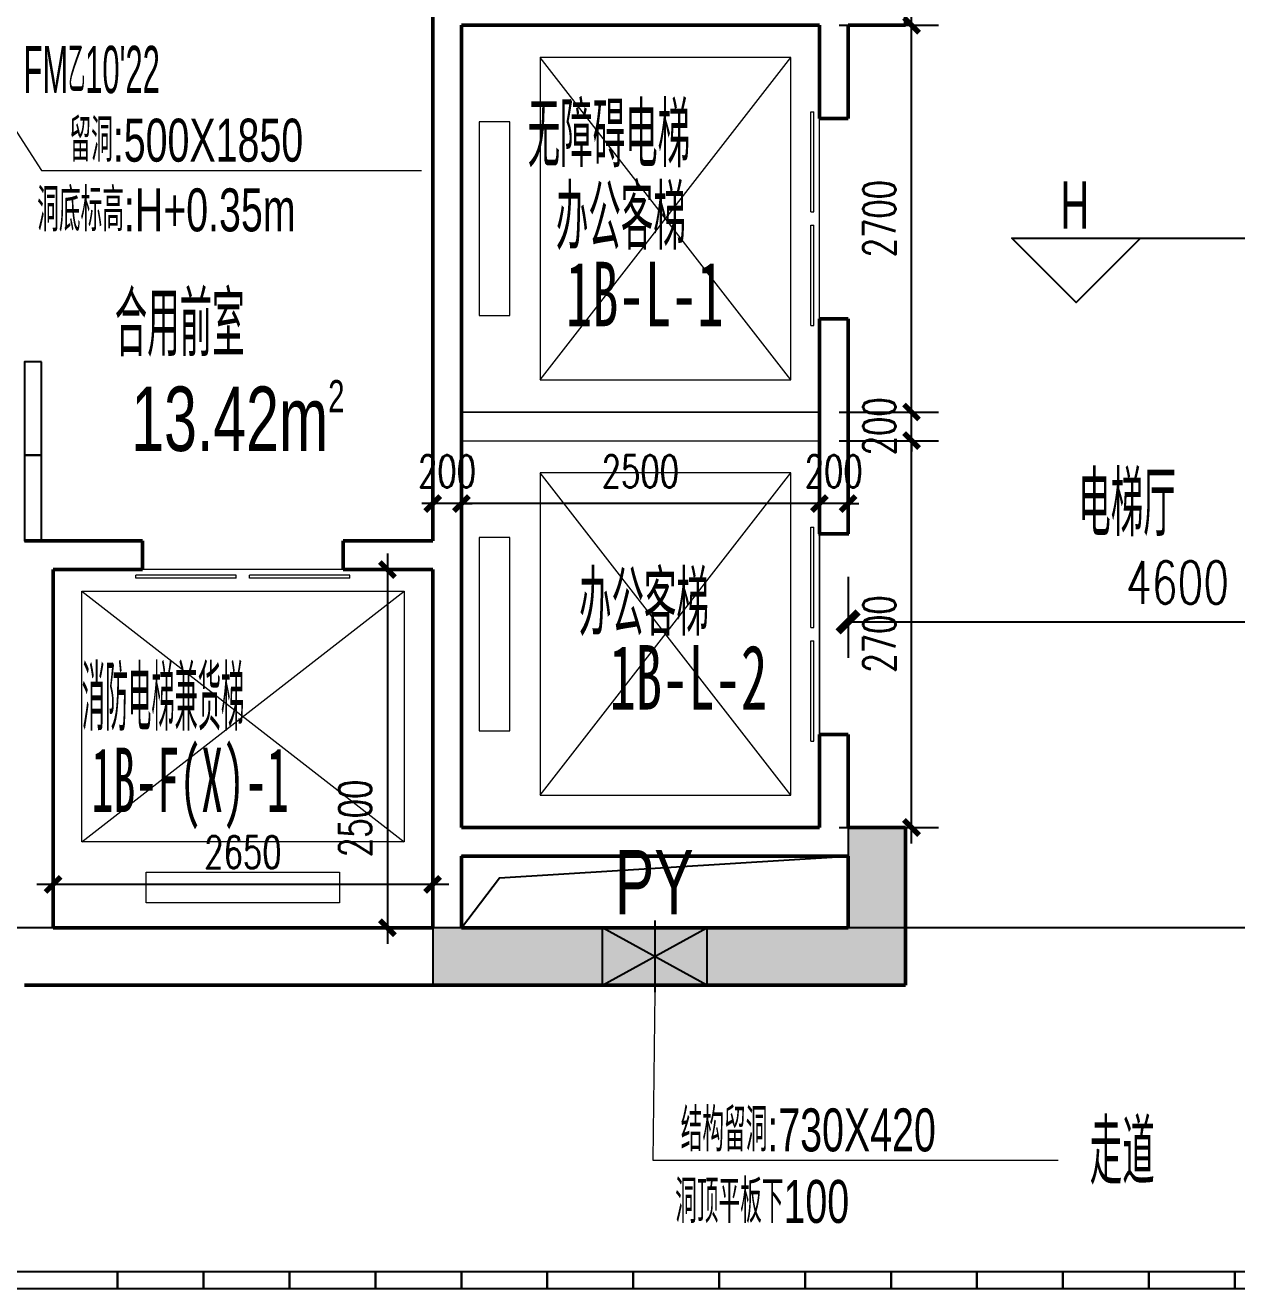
# Model space of a CAD drawing. Header units: millimetres. Extents: x 285006 to 3037698, y -2820855 to 192241.
# Drawn here: x 822461 to 830919, y -2802642 to -2793822 of the extents above; entities that cross this region are included whole.
import ezdxf
from ezdxf.enums import TextEntityAlignment as Align
from ezdxf.xclip import XClip

# ---------------------------------------------------------------- set-up
doc = ezdxf.new("R2010")
doc.units = ezdxf.units.MM
doc.header["$XCLIPFRAME"] = 2
doc.header["$PDMODE"] = 35
doc.header["$PDSIZE"] = -0.1
for name, color, linetype, lineweight in [('$$$$ALC轻质隔墙', 1, 'Continuous', 25), ('CORE-1B-4F$0$A-DOOR', 142, 'Continuous', 18), ('CORE-1B-4F$0$A-FLOR-STRS', 13, 'Continuous', 18), ('CORE-1B-4F$0$A-FLOR-STRU', 4, 'Continuous', 25), ('CORE-1B-4F$0$A-FLOR-UNDR', 11, 'Continuous', 18), ('CORE-1B-4F$0$A-WALL', 2, 'Continuous', 50), ('DIM-1A1B-电梯尺寸$0$A-ANNO-DIMS', 73, 'Continuous', 18), ('DOOR-1B-IDEN-HXT$0$A-DOOR-FIRE', 142, 'Continuous', 18), ('IDEN-1AB-6F$0$A-ROOM-IDEN', 7, 'Continuous', 25), ('VERT-IDEN-1B-4F$0$A-ANNO-LEVL', 130, 'Continuous', 25), ('VERT-IDEN-1B-4F$0$A-ANNO-TEXT', 7, 'Continuous', 25), ('VERT-IDEN-1B-4F$0$A-COND-IDEN-TEXT', 11, 'Continuous', 18), ('VERT-IDEN-1B-4F$0$A-EVTR-IDEN', 7, 'Continuous', 25), ('VERT-IDEN-1B-4F$0$A-ROOM-IDEN', 7, 'Continuous', 25), ('VERT-IDEN-1B-4F$0$mianji', 11, 'Continuous', 18), ('结构留洞-1#AB-6F$0$A-HOLE', 140, 'Continuous', 25)]:
    doc.layers.add(name, color=color, linetype=linetype, lineweight=lineweight)
doc.layers.add('COL-1A1B-4~12$0$S-PUB-COL', color=6, linetype='Continuous')
doc.layers.add('COL-1A1B-4~12$0$S-PUB-COLHATCH', color=8, linetype='Continuous')
doc.styles.add('DIM-1A1B-电梯尺寸$0$_TCH_DIM_T3', font='SIMPLEX', dxfattribs={"width": 0.705882, "bigfont": 'GBCBIG'})
doc.styles.add('DIM-1A1B-电梯尺寸$0$dim_font', font='simplex.shx', dxfattribs={"width": 0.7})
doc.styles.add('DOOR-1B-IDEN-HXT$0$HYGB2014', font='hygbsz.shx', dxfattribs={"width": 0.7, "bigfont": 'hygbhz.shx'})
doc.styles.add('IDEN-1AB-6F$0$HYGB2014', font='hygbsz.shx', dxfattribs={"width": 0.7, "bigfont": 'hygbhz.shx'})
doc.styles.add('VERT-IDEN-1B-4F$0$HYGB2014', font='hygbsz.shx', dxfattribs={"width": 0.7, "bigfont": 'hygbhz.shx'})
doc.styles.add('VERT-IDEN-1B-4F$0$HYHT', font='simhei.ttf', dxfattribs={"width": 0.75})
doc.dimstyles.new('DIM-1A1B-电梯尺寸$0$_TCH_ARCH&&100', dxfattribs={"dimtxt": 297.5, "dimasz": 100, "dimexe": 250, "dimexo": 300, "dimgap": 126.25, "dimtad": 1, "dimdec": 0, "dimzin": 0, "dimdsep": 46, "dimtxsty": 'DIM-1A1B-电梯尺寸$0$_TCH_DIM_T3', "dimblk": 'DIM-1A1B-电梯尺寸$0$_archtick', "dimcen": 0.09, "dimclrt": 7, "dimazin": 2, "dimtfac": 1, "dimtdec": 0, "dimtix": 1, "dimtmove": 2, "dimatfit": 3, "dimfxl": 1, "dimtolj": 1, "dimtzin": 0, "dimarcsym": 0})
doc.dimstyles.new('DIM-1A1B-电梯尺寸$0$DIMN75', dxfattribs={"dimscale": 0.75, "dimtxt": 300, "dimasz": 100, "dimexe": 250, "dimexo": 300, "dimgap": 0, "dimtad": 0, "dimdec": 0, "dimzin": 0, "dimdsep": 46, "dimtxsty": 'DIM-1A1B-电梯尺寸$0$dim_font', "dimblk": 'DIM-1A1B-电梯尺寸$0$_archtick', "dimcen": 0.09, "dimdle": 150, "dimclrt": 7, "dimazin": 0, "dimtfac": 1, "dimtdec": 0, "dimtix": 1, "dimtmove": 2, "dimatfit": 3, "dimfxl": 1, "dimtvp": 1, "dimtolj": 1, "dimtzin": 0, "dimarcsym": 0})

# ---------------------------------------------------------------- blocks, each defined once
blk = doc.blocks.new('结构留洞-1#AB-6F')
at = {"layer": '结构留洞-1#AB-6F$0$A-HOLE'}
blk.add_lwpolyline([(84200, 11300), (86900, 11300), (86900, 11800), (84200, 11800)], close=True, dxfattribs=at)
blk.add_lwpolyline([(84200, 11300), (84467, 11648.3), (86900, 11800)], dxfattribs=at)
blk = doc.blocks.new('COL-1A1B-4~12')
at = {"layer": 'COL-1A1B-4~12$0$S-PUB-COLHATCH'}
blk.add_hatch(color=256, dxfattribs=at).paths.add_polyline_path([(98355035, 18759722.1), (98354635, 18759722.1), (98354635, 18759022.1), (98351735, 18759022.1), (98351735, 18758922.1), (98351735, 18758622.1), (98355035, 18758622.1)])
at = {"layer": 'COL-1A1B-4~12$0$S-PUB-COL', "lineweight": -3}
for p, q in [((98355035, 18759722.1), (98354635, 18759722.1)), ((98354635, 18759722.1), (98354635, 18759022.1)), ((98355035, 18758622.1), (98355035, 18759722.1)), ((98354635, 18759022.1), (98351735, 18759022.1)), ((98351735, 18759022.1), (98351735, 18758622.1)), ((98351735, 18758622.1), (98355035, 18758622.1))]:
    blk.add_line(p, q, dxfattribs=at)
blk = doc.blocks.new('CORE-1B-4F$0$$DORLIB2D$00000127')
at = {"color": 0}
for points in [[(-0.5333, 0.7949), (-0.5333, 0.6904)], [(-0.0333, 0.7949), (-0.5333, 0.7949)], [(-0.0333, 0.7949), (-0.0333, 0.6904)], [(0.5333, 0.7949), (0.0333, 0.7949)], [(0.0333, 0.7949), (0.0333, 0.6904)], [(0.5333, 0.7949), (0.5333, 0.6904)], [(-0.0333, 0.6904), (-0.5333, 0.6904)], [(0.5333, 0.6904), (0.0333, 0.6904)], [(0.5, 0.5), (-0.5, 0.5)]]:
    blk.add_lwpolyline(points, dxfattribs=at)
blk = doc.blocks.new('CORE-1B-4F$0$0110 adssfj')
at = {"layer": 'CORE-1B-4F$0$A-FLOR-STRS', "lineweight": 9}
for p, q in [((1200, 1125), (-550, 1125)), ((-550, 1125), (-550, -1125)), ((1200, 1125), (-550, -1125)), ((-550, 1125), (1200, -1125)), ((1200, -1125), (1200, 1125)), ((1625, 675), (1412.5, 675)), ((1412.5, 675), (1412.5, -675)), ((1625, -675), (1625, 675)), ((1412.5, -675), (1625, -675)), ((-550, -1125), (1200, -1125))]:
    blk.add_line(p, q, dxfattribs=at)
blk = doc.blocks.new('DIM-1A1B-电梯尺寸$0$_archtick')
at = {"const_width": 0.5}
blk.add_lwpolyline([(-0.7, -0.7), (0.7, 0.7)], dxfattribs=at)
blk = doc.blocks.new('*D599')
at = {"layer": 'Defpoints', "color": 0, "transparency": 16777216}
for p in [(98354348.2, 18762422.1), (98355078.4, 18762422.1), (98354348.2, 18759722.1)]:
    blk.add_point(p, dxfattribs=at)
at = {"layer": 'DIM-1A1B-电梯尺寸$0$A-ANNO-DIMS', "color": 0, "lineweight": -2, "transparency": 16777216}
for p, q in [((98355078.4, 18759609.6), (98355078.4, 18762534.6)), ((98354573.2, 18762422.1), (98355265.9, 18762422.1)), ((98354573.2, 18759722.1), (98355265.9, 18759722.1))]:
    blk.add_line(p, q, dxfattribs=at)
at = {"layer": 'DIM-1A1B-电梯尺寸$0$A-ANNO-DIMS', "color": 0, "lineweight": -2, "transparency": 16777216, "xscale": 75, "yscale": 75, "zscale": 75}
for p, rotation in [((98355078.4, 18762422.1), 90), ((98355078.4, 18759722.1), 270)]:
    blk.add_blockref('DIM-1A1B-电梯尺寸$0$_archtick', p, dxfattribs=dict(at, rotation=rotation))
at = {"layer": 'DIM-1A1B-电梯尺寸$0$A-ANNO-DIMS', "color": 7, "lineweight": -3, "transparency": 16777216, "insert": (98354853.4, 18761072.1), "char_height": 225, "attachment_point": 5, "rotation": 90, "style": 'DIM-1A1B-电梯尺寸$0$dim_font'}
blk.add_mtext('\\A1;2700', dxfattribs=at)
blk = doc.blocks.new('*D600')
at = {"layer": 'Defpoints', "color": 0, "transparency": 16777216}
for p in [(98354348.2, 18765322.1), (98355078.4, 18765322.1), (98354348.2, 18762622.1)]:
    blk.add_point(p, dxfattribs=at)
at = {"layer": 'DIM-1A1B-电梯尺寸$0$A-ANNO-DIMS', "color": 0, "lineweight": -2, "transparency": 16777216}
for p, q in [((98355078.4, 18762509.6), (98355078.4, 18765434.6)), ((98354573.2, 18765322.1), (98355265.9, 18765322.1)), ((98354573.2, 18762622.1), (98355265.9, 18762622.1))]:
    blk.add_line(p, q, dxfattribs=at)
at = {"layer": 'DIM-1A1B-电梯尺寸$0$A-ANNO-DIMS', "color": 0, "lineweight": -2, "transparency": 16777216, "xscale": 75, "yscale": 75, "zscale": 75}
for p, rotation in [((98355078.4, 18765322.1), 90), ((98355078.4, 18762622.1), 270)]:
    blk.add_blockref('DIM-1A1B-电梯尺寸$0$_archtick', p, dxfattribs=dict(at, rotation=rotation))
at = {"layer": 'DIM-1A1B-电梯尺寸$0$A-ANNO-DIMS', "color": 7, "lineweight": -3, "transparency": 16777216, "insert": (98354853.4, 18763972.1), "char_height": 225, "attachment_point": 5, "rotation": 90, "style": 'DIM-1A1B-电梯尺寸$0$dim_font'}
blk.add_mtext('\\A1;2700', dxfattribs=at)
blk = doc.blocks.new('*D601')
at = {"layer": 'Defpoints', "color": 0, "transparency": 16777216}
for p in [(98354348.2, 18762622.1), (98355078.4, 18762622.1), (98354348.2, 18762422.1)]:
    blk.add_point(p, dxfattribs=at)
at = {"layer": 'DIM-1A1B-电梯尺寸$0$A-ANNO-DIMS', "color": 0, "lineweight": -2, "transparency": 16777216}
for p, q in [((98354573.2, 18762622.1), (98355265.9, 18762622.1)), ((98355078.4, 18762622.1), (98355078.4, 18762697.1)), ((98355078.4, 18762422.1), (98355078.4, 18762622.1)), ((98354573.2, 18762422.1), (98355265.9, 18762422.1)), ((98355078.4, 18762422.1), (98355078.4, 18762347.1))]:
    blk.add_line(p, q, dxfattribs=at)
at = {"layer": 'DIM-1A1B-电梯尺寸$0$A-ANNO-DIMS', "color": 0, "lineweight": -2, "transparency": 16777216, "xscale": 75, "yscale": 75, "zscale": 75}
for p, rotation in [((98355078.4, 18762622.1), 270), ((98355078.4, 18762422.1), 90)]:
    blk.add_blockref('DIM-1A1B-电梯尺寸$0$_archtick', p, dxfattribs=dict(at, rotation=rotation))
at = {"layer": 'DIM-1A1B-电梯尺寸$0$A-ANNO-DIMS', "color": 7, "lineweight": -3, "transparency": 16777216, "insert": (98354853.4, 18762522.1), "char_height": 225, "attachment_point": 5, "rotation": 90, "style": 'DIM-1A1B-电梯尺寸$0$dim_font'}
blk.add_mtext('\\A1;200', dxfattribs=at)
blk = doc.blocks.new('*D602')
at = {"layer": 'Defpoints', "color": 0, "transparency": 16777216}
for p in [(98351935, 18761983.2), (98351935, 18761534.8), (98354435, 18761534.8)]:
    blk.add_point(p, dxfattribs=at)
at = {"layer": 'DIM-1A1B-电梯尺寸$0$A-ANNO-DIMS', "color": 0, "lineweight": -2, "transparency": 16777216}
for p, q in [((98351935, 18761759.8), (98351935, 18762170.7)), ((98354435, 18761759.8), (98354435, 18762170.7)), ((98354547.5, 18761983.2), (98351822.5, 18761983.2))]:
    blk.add_line(p, q, dxfattribs=at)
at = {"layer": 'DIM-1A1B-电梯尺寸$0$A-ANNO-DIMS', "color": 0, "lineweight": -2, "transparency": 16777216, "xscale": 75, "yscale": 75, "zscale": 75, "rotation": 180}
blk.add_blockref('DIM-1A1B-电梯尺寸$0$_archtick', (98351935, 18761983.2), dxfattribs=at)
at = {"layer": 'DIM-1A1B-电梯尺寸$0$A-ANNO-DIMS', "color": 0, "lineweight": -2, "transparency": 16777216, "xscale": 75, "yscale": 75, "zscale": 75}
blk.add_blockref('DIM-1A1B-电梯尺寸$0$_archtick', (98354435, 18761983.2), dxfattribs=at)
at = {"layer": 'DIM-1A1B-电梯尺寸$0$A-ANNO-DIMS', "color": 7, "lineweight": -3, "transparency": 16777216, "insert": (98353185, 18762208.2), "char_height": 225, "attachment_point": 5, "style": 'DIM-1A1B-电梯尺寸$0$dim_font'}
blk.add_mtext('\\A1;2500', dxfattribs=at)
blk = doc.blocks.new('*D607')
at = {"layer": 'Defpoints', "color": 0, "transparency": 16777216}
for p in [(98349085, 18759324.4), (98349085, 18758876), (98351735, 18758876)]:
    blk.add_point(p, dxfattribs=at)
at = {"layer": 'DIM-1A1B-电梯尺寸$0$A-ANNO-DIMS', "color": 0, "lineweight": -2, "transparency": 16777216}
for p, q in [((98349085, 18759101), (98349085, 18759511.9)), ((98351735, 18759101), (98351735, 18759511.9)), ((98351847.5, 18759324.4), (98348972.5, 18759324.4))]:
    blk.add_line(p, q, dxfattribs=at)
at = {"layer": 'DIM-1A1B-电梯尺寸$0$A-ANNO-DIMS', "color": 0, "lineweight": -2, "transparency": 16777216, "xscale": 75, "yscale": 75, "zscale": 75, "rotation": 180}
blk.add_blockref('DIM-1A1B-电梯尺寸$0$_archtick', (98349085, 18759324.4), dxfattribs=at)
at = {"layer": 'DIM-1A1B-电梯尺寸$0$A-ANNO-DIMS', "color": 0, "lineweight": -2, "transparency": 16777216, "xscale": 75, "yscale": 75, "zscale": 75}
blk.add_blockref('DIM-1A1B-电梯尺寸$0$_archtick', (98351735, 18759324.4), dxfattribs=at)
at = {"layer": 'DIM-1A1B-电梯尺寸$0$A-ANNO-DIMS', "color": 7, "lineweight": -3, "transparency": 16777216, "insert": (98350410, 18759549.4), "char_height": 225, "attachment_point": 5, "style": 'DIM-1A1B-电梯尺寸$0$dim_font'}
blk.add_mtext('\\A1;2650', dxfattribs=at)
blk = doc.blocks.new('*D608')
at = {"layer": 'Defpoints', "color": 0, "transparency": 16777216}
for p in [(98351735, 18761983.2), (98351735, 18761534.8), (98351935, 18761534.8)]:
    blk.add_point(p, dxfattribs=at)
at = {"layer": 'DIM-1A1B-电梯尺寸$0$A-ANNO-DIMS', "color": 0, "lineweight": -2, "transparency": 16777216}
for p, q in [((98351735, 18761759.8), (98351735, 18762170.7)), ((98351935, 18761759.8), (98351935, 18762170.7)), ((98351735, 18761983.2), (98351660, 18761983.2)), ((98351935, 18761983.2), (98351735, 18761983.2)), ((98351935, 18761983.2), (98352010, 18761983.2))]:
    blk.add_line(p, q, dxfattribs=at)
at = {"layer": 'DIM-1A1B-电梯尺寸$0$A-ANNO-DIMS', "color": 0, "lineweight": -2, "transparency": 16777216, "xscale": 75, "yscale": 75, "zscale": 75}
blk.add_blockref('DIM-1A1B-电梯尺寸$0$_archtick', (98351735, 18761983.2), dxfattribs=at)
at = {"layer": 'DIM-1A1B-电梯尺寸$0$A-ANNO-DIMS', "color": 0, "lineweight": -2, "transparency": 16777216, "xscale": 75, "yscale": 75, "zscale": 75, "rotation": 180}
blk.add_blockref('DIM-1A1B-电梯尺寸$0$_archtick', (98351935, 18761983.2), dxfattribs=at)
at = {"layer": 'DIM-1A1B-电梯尺寸$0$A-ANNO-DIMS', "color": 7, "lineweight": -3, "transparency": 16777216, "insert": (98351835, 18762208.2), "char_height": 225, "attachment_point": 5, "style": 'DIM-1A1B-电梯尺寸$0$dim_font'}
blk.add_mtext('\\A1;200', dxfattribs=at)
blk = doc.blocks.new('*D579')
at = {"layer": 'Defpoints', "color": 0, "transparency": 16777216}
for p in [(98351735, 18761522.1), (98351419.1, 18759022.1), (98351735, 18759022.1)]:
    blk.add_point(p, dxfattribs=at)
at = {"layer": 'DIM-1A1B-电梯尺寸$0$A-ANNO-DIMS', "color": 0, "lineweight": -2, "transparency": 16777216}
for p, q in [((98351419.1, 18761634.6), (98351419.1, 18758909.6)), ((98351510, 18761522.1), (98351231.6, 18761522.1)), ((98351510, 18759022.1), (98351231.6, 18759022.1))]:
    blk.add_line(p, q, dxfattribs=at)
at = {"layer": 'DIM-1A1B-电梯尺寸$0$A-ANNO-DIMS', "color": 0, "lineweight": -2, "transparency": 16777216, "xscale": 75, "yscale": 75, "zscale": 75}
for p, rotation in [((98351419.1, 18761522.1), 90), ((98351419.1, 18759022.1), 270)]:
    blk.add_blockref('DIM-1A1B-电梯尺寸$0$_archtick', p, dxfattribs=dict(at, rotation=rotation))
at = {"layer": 'DIM-1A1B-电梯尺寸$0$A-ANNO-DIMS', "color": 7, "lineweight": -3, "transparency": 16777216, "insert": (98351194.1, 18759785.3), "char_height": 225, "attachment_point": 5, "rotation": 90, "style": 'DIM-1A1B-电梯尺寸$0$dim_font'}
blk.add_mtext('\\A1;2500', dxfattribs=at)
blk = doc.blocks.new('*D588')
at = {"layer": 'Defpoints', "color": 0, "transparency": 16777216}
for p in [(98354635, 18761772.1), (98359235, 18761772.1), (98359235, 18761157.2)]:
    blk.add_point(p, dxfattribs=at)
at = {"layer": 'DIM-1A1B-电梯尺寸$0$A-ANNO-DIMS', "color": 0, "lineweight": -2, "transparency": 16777216}
for p, q in [((98354635, 18761472.1), (98354635, 18760907.2)), ((98359235, 18761472.1), (98359235, 18760907.2)), ((98354635, 18761157.2), (98359235, 18761157.2))]:
    blk.add_line(p, q, dxfattribs=at)
at = {"layer": 'DIM-1A1B-电梯尺寸$0$A-ANNO-DIMS', "color": 0, "lineweight": -2, "transparency": 16777216, "xscale": 100, "yscale": 100, "zscale": 100, "rotation": 180}
blk.add_blockref('DIM-1A1B-电梯尺寸$0$_archtick', (98354635, 18761157.2), dxfattribs=at)
at = {"layer": 'DIM-1A1B-电梯尺寸$0$A-ANNO-DIMS', "color": 0, "lineweight": -2, "transparency": 16777216, "xscale": 100, "yscale": 100, "zscale": 100}
blk.add_blockref('DIM-1A1B-电梯尺寸$0$_archtick', (98359235, 18761157.2), dxfattribs=at)
at = {"layer": 'DIM-1A1B-电梯尺寸$0$A-ANNO-DIMS', "color": 7, "transparency": 16777216, "insert": (98356935, 18761432.2), "char_height": 297.5, "attachment_point": 5, "style": 'DIM-1A1B-电梯尺寸$0$_TCH_DIM_T3'}
blk.add_mtext('\\A1;4600', dxfattribs=at)
blk = doc.blocks.new('*D589')
at = {"layer": 'Defpoints', "color": 0, "transparency": 16777216}
for p in [(98354435, 18761983.2), (98354435, 18761534.8), (98354635, 18761534.8)]:
    blk.add_point(p, dxfattribs=at)
at = {"layer": 'DIM-1A1B-电梯尺寸$0$A-ANNO-DIMS', "color": 0, "lineweight": -2, "transparency": 16777216}
for p, q in [((98354435, 18761759.8), (98354435, 18762170.7)), ((98354635, 18761759.8), (98354635, 18762170.7)), ((98354435, 18761983.2), (98354360, 18761983.2)), ((98354635, 18761983.2), (98354435, 18761983.2)), ((98354635, 18761983.2), (98354710, 18761983.2))]:
    blk.add_line(p, q, dxfattribs=at)
at = {"layer": 'DIM-1A1B-电梯尺寸$0$A-ANNO-DIMS', "color": 0, "lineweight": -2, "transparency": 16777216, "xscale": 75, "yscale": 75, "zscale": 75}
blk.add_blockref('DIM-1A1B-电梯尺寸$0$_archtick', (98354435, 18761983.2), dxfattribs=at)
at = {"layer": 'DIM-1A1B-电梯尺寸$0$A-ANNO-DIMS', "color": 0, "lineweight": -2, "transparency": 16777216, "xscale": 75, "yscale": 75, "zscale": 75, "rotation": 180}
blk.add_blockref('DIM-1A1B-电梯尺寸$0$_archtick', (98354635, 18761983.2), dxfattribs=at)
at = {"layer": 'DIM-1A1B-电梯尺寸$0$A-ANNO-DIMS', "color": 7, "lineweight": -3, "transparency": 16777216, "insert": (98354535, 18762208.2), "char_height": 225, "attachment_point": 5, "style": 'DIM-1A1B-电梯尺寸$0$dim_font'}
blk.add_mtext('\\A1;200', dxfattribs=at)
blk = doc.blocks.new('VERT-IDEN-1B-4F')
at = {"layer": 'VERT-IDEN-1B-4F$0$A-ANNO-LEVL'}
blk.add_lwpolyline([(98356677.7, 18763837), (98356227.7, 18763387), (98355777.7, 18763837), (98357461.5, 18763837)], dxfattribs=at)
at = {"layer": 'VERT-IDEN-1B-4F$0$A-COND-IDEN-TEXT'}
for points in [[(98348285, 18765422.1), (98349004.4, 18764308.5), (98351656.8, 18764308.5)], [(98353285, 18758572.1), (98353271.7, 18757399.3), (98356101.4, 18757399.3)]]:
    blk.add_lwpolyline(points, dxfattribs=at)
at = {"layer": 'VERT-IDEN-1B-4F$0$A-ANNO-LEVL', "style": 'VERT-IDEN-1B-4F$0$HYGB2014', "width": 0.65}
blk.add_text('H', height=330, dxfattribs=at).set_placement((98356117.4, 18763902.4))
at = {"layer": 'VERT-IDEN-1B-4F$0$A-ANNO-TEXT', "style": 'VERT-IDEN-1B-4F$0$HYGB2014', "width": 0.7}
for s, p in [('留洞:500X1850', (98349199.6, 18764520)), ('洞底标高:H+0.35m', (98348974.5, 18764033.3)), ('结构留洞:730X420', (98353466.8, 18757610.8)), ('洞顶平板下100', (98353428.4, 18757111.5))]:
    blk.add_text(s, height=300, dxfattribs=at).set_placement(p, align=Align.MIDDLE_LEFT)
at = {"layer": 'VERT-IDEN-1B-4F$0$A-EVTR-IDEN', "lineweight": -3, "style": 'VERT-IDEN-1B-4F$0$HYHT'}
for s, width, p in [('1B-L-1', 0.6, (98352664.6, 18763220.8)), ('1B-L-2', 0.6, (98352969.1, 18760545.3)), ('1B-F(X)-1', 0.5, (98349353.2, 18759829.5))]:
    blk.add_text(s, height=450, dxfattribs=dict(at, width=width)).set_placement(p)
at = {"layer": 'VERT-IDEN-1B-4F$0$A-ROOM-IDEN', "lineweight": -3, "style": 'VERT-IDEN-1B-4F$0$HYGB2014'}
for s, width, p in [('无障碍电梯', 0.7, (98352398.4, 18764331)), ('办公客梯', 0.7, (98352595.1, 18763755.2)), ('合用前室', 0.7, (98349515.1, 18763010.8)), ('办公客梯', 0.7, (98352756.3, 18761060.3)), ('消防电梯兼货梯', 0.5, (98349285, 18760398)), ('PY', 0.7, (98353007.2, 18759114.9))]:
    blk.add_text(s, height=450, dxfattribs=dict(at, width=width)).set_placement(p)
at = {"layer": 'VERT-IDEN-1B-4F$0$mianji', "insert": (98350375.2, 18762594.5), "char_height": 450, "attachment_point": 5, "style": 'VERT-IDEN-1B-4F$0$HYGB2014'}
blk.add_mtext('\\A1;13.42m{\\H0.5x;\\S2^ ;}', dxfattribs=at)
blk = doc.blocks.new('IDEN-1AB-6F')
at = {"layer": 'IDEN-1AB-6F$0$A-ROOM-IDEN', "lineweight": -3, "style": 'IDEN-1AB-6F$0$HYGB2014', "width": 0.7}
for s, p in [('电梯厅', (98356242.4, 18761755.4)), ('走道', (98356322.3, 18757229.9))]:
    blk.add_text(s, height=450, dxfattribs=at).set_placement(p)
blk = doc.blocks.new('A$C008C76B7')
at = {"layer": '$$$$ALC轻质隔墙'}
for points in [[(6070, -5250), (5950, -5250), (5950, -5900), (6070, -5900), (6070, -5250)], [(6070, -5900), (5950, -5900), (5950, -6500), (6070, -6500), (6070, -5900)]]:
    blk.add_lwpolyline(points, dxfattribs=at)
at = {"color": 1}
for points in [[(5800, -11600), (6600, -11600), (6600, -11720), (5800, -11720)], [(6600, -11600), (7200, -11600), (7200, -11720), (6600, -11720)], [(7200, -11600), (7800, -11600), (7800, -11720), (7200, -11720)], [(7800, -11600), (8400, -11600), (8400, -11720), (7800, -11720)], [(8400, -11600), (9000, -11600), (9000, -11720), (8400, -11720)], [(9000, -11600), (9600, -11600), (9600, -11720), (9000, -11720)], [(9600, -11600), (10200, -11600), (10200, -11720), (9600, -11720)], [(10200, -11600), (10800, -11600), (10800, -11720), (10200, -11720)], [(10800, -11600), (11400, -11600), (11400, -11720), (10800, -11720)], [(11400, -11600), (12000, -11600), (12000, -11720), (11400, -11720)], [(12000, -11600), (12600, -11600), (12600, -11720), (12000, -11720)], [(12600, -11600), (13200, -11600), (13200, -11720), (12600, -11720)], [(13200, -11600), (13800, -11600), (13800, -11720), (13200, -11720)], [(13800, -11600), (14400, -11600), (14400, -11720), (13800, -11720)], [(14400, -11600), (15000, -11600), (15000, -11720), (14400, -11720)]]:
    blk.add_lwpolyline(points, close=True, dxfattribs=at)
at = {"layer": 'Defpoints', "color": 0}
blk.add_lwpolyline([(0, 0), (27400, 0), (27400, -9200), (0, -9200)], close=True, dxfattribs=at)
blk = doc.blocks.new('DIM-1A1B-电梯尺寸')
at = {"layer": 'DIM-1A1B-电梯尺寸$0$A-ANNO-DIMS', "color": 73, "lineweight": -3}
for base, p1, p2, picture, middle in [((98355078.4, 18765322.1), (98354348.2, 18762622.1), (98354348.2, 18765322.1), '*D600', (98354853.4, 18763972.1)), ((98355078.4, 18762622.1), (98354348.2, 18762422.1), (98354348.2, 18762622.1), '*D601', (98354853.4, 18762522.1)), ((98355078.4, 18762422.1), (98354348.2, 18759722.1), (98354348.2, 18762422.1), '*D599', (98354853.4, 18761072.1))]:
    dim = blk.add_linear_dim(base=base, p1=p1, p2=p2, angle=90, dimstyle='DIM-1A1B-电梯尺寸$0$DIMN75', dxfattribs=at)
    dim.commit()
    dim.dimension.update_dxf_attribs({"geometry": picture, "text_midpoint": middle})
for base, p1, p2, picture, middle in [((98351735, 18761983.2), (98351935, 18761534.8), (98351735, 18761534.8), '*D608', (98351835, 18762208.2)), ((98351935, 18761983.2), (98354435, 18761534.8), (98351935, 18761534.8), '*D602', (98353185, 18762208.2)), ((98354435, 18761983.2), (98354635, 18761534.8), (98354435, 18761534.8), '*D589', (98354535, 18762208.2)), ((98349085, 18759324.4), (98351735, 18758876), (98349085, 18758876), '*D607', (98350410, 18759549.4))]:
    dim = blk.add_linear_dim(base=base, p1=p1, p2=p2, dimstyle='DIM-1A1B-电梯尺寸$0$DIMN75', dxfattribs=at)
    dim.commit()
    dim.dimension.update_dxf_attribs({"geometry": picture, "text_midpoint": middle})
at = {"layer": 'DIM-1A1B-电梯尺寸$0$A-ANNO-DIMS'}
dim = blk.add_aligned_dim(p1=(98354635, 18761772.1), p2=(98359235, 18761772.1), distance=-614.9, dimstyle='DIM-1A1B-电梯尺寸$0$_TCH_ARCH&&100', dxfattribs=at)
dim.commit()
dim.dimension.update_dxf_attribs({"geometry": '*D588', "text_midpoint": (98356935, 18761432.2)})
at = {"layer": 'DIM-1A1B-电梯尺寸$0$A-ANNO-DIMS', "color": 73, "lineweight": -3}
dim = blk.add_linear_dim(base=(98351419.1, 18759022.1), p1=(98351735, 18761522.1), p2=(98351735, 18759022.1), angle=90, dimstyle='DIM-1A1B-电梯尺寸$0$DIMN75', dxfattribs=at)
dim.commit()
dim.dimension.update_dxf_attribs({"geometry": '*D579', "text_midpoint": (98351194.1, 18759785.3), "dimtype": 128})

msp = doc.modelspace()

# ---------------------------------------------------------------- linework, layer by layer
at = {"layer": 'CORE-1B-4F$0$A-FLOR-STRU', "color": 1, "linetype": 'ByBlock'}
msp.add_line((826855.7, -2800072.3), (826855.7, -2800572.3), dxfattribs=at)
at = {"layer": 'CORE-1B-4F$0$A-FLOR-STRU'}
for p, q in [((826490.7, -2800522.3), (827220.7, -2800122.3)), ((827220.7, -2800522.3), (826490.7, -2800122.3))]:
    msp.add_line(p, q, dxfattribs=at)
msp.add_lwpolyline([(826490.7, -2800522.3), (826490.7, -2800122.3), (827220.7, -2800122.3), (827220.7, -2800522.3)], close=True, dxfattribs=at)
at = {"layer": 'CORE-1B-4F$0$A-FLOR-UNDR'}
for p, q in [((825505.7, -2796522.3), (828005.7, -2796522.3)), ((825505.7, -2796522.3), (828005.7, -2796522.3)), ((825505.7, -2796722.3), (828005.7, -2796722.3))]:
    msp.add_line(p, q, dxfattribs=at)
msp.add_lwpolyline([(828005.7, -2795872.3), (828005.7, -2796522.3), (825505.7, -2796522.3), (825505.7, -2793822.3), (828005.7, -2793822.3), (828005.7, -2794472.3)], dxfattribs=at)
msp.add_lwpolyline([(825505.7, -2796722.3), (828005.7, -2796722.3), (828005.7, -2799422.3), (825505.7, -2799422.3)], close=True, dxfattribs=at)
at = {"layer": 'CORE-1B-4F$0$A-WALL'}
for p, q in [((828605.7, -2793822.3), (828605.7, -2790522.3)), ((825305.7, -2793622.3), (825305.7, -2797422.3)), ((825505.7, -2793822.3), (825505.7, -2796522.3)), ((825505.7, -2793822.3), (828005.7, -2793822.3)), ((828005.7, -2793822.3), (828005.7, -2794322.3)), ((828005.7, -2793822.3), (828005.7, -2794472.3)), ((828205.7, -2793822.3), (828205.7, -2794472.3)), ((828205.7, -2793822.3), (828605.7, -2793822.3)), ((828005.7, -2794472.3), (828205.7, -2794472.3)), ((828005.7, -2796522.3), (828005.7, -2795872.3)), ((828005.7, -2795872.3), (828205.7, -2795872.3)), ((828205.7, -2797372.3), (828205.7, -2795872.3)), ((825505.7, -2796522.3), (825505.7, -2799422.3)), ((828005.7, -2797372.3), (828005.7, -2796522.3)), ((823280.7, -2797422.3), (822455.7, -2797422.3)), ((823280.7, -2797622.3), (823280.7, -2797422.3)), ((825305.7, -2797422.3), (824680.7, -2797422.3)), ((824680.7, -2797622.3), (824680.7, -2797422.3)), ((828005.7, -2797372.3), (828205.7, -2797372.3)), ((823280.7, -2797622.3), (822655.7, -2797622.3)), ((822655.7, -2800122.3), (822655.7, -2797622.3)), ((825305.7, -2797622.3), (824680.7, -2797622.3)), ((825305.7, -2797622.3), (825305.7, -2800122.3)), ((828005.7, -2798772.3), (828005.7, -2799422.3)), ((828005.7, -2798772.3), (828205.7, -2798772.3)), ((828205.7, -2798772.3), (828205.7, -2799422.3)), ((825505.7, -2799422.3), (828005.7, -2799422.3)), ((828205.7, -2799422.3), (828605.7, -2799422.3)), ((828605.7, -2800522.3), (828605.7, -2799422.3)), ((825505.7, -2799622.3), (828205.7, -2799622.3)), ((825505.7, -2799622.3), (825505.7, -2800122.3)), ((828205.7, -2799622.3), (828205.7, -2800122.3)), ((825305.7, -2800122.3), (822655.7, -2800122.3)), ((828205.7, -2800122.3), (825505.7, -2800122.3)), ((828605.7, -2800522.3), (822455.7, -2800522.3))]:
    msp.add_line(p, q, dxfattribs=at)

# ---------------------------------------------------------------- block references
ref = msp.add_blockref('结构留洞-1#AB-6F', (741305.7, -2811422.3))
XClip(ref).set_block_clipping_path([(52000.000000149, -7800.0001855306), (130675.0000000149, 34249.9998144694)])
ref = msp.add_blockref('COL-1A1B-4~12', (-97526429.4, -21559144.4))
XClip(ref).set_block_clipping_path([(98319735.0140507817, 18739922.1058121212), (98398410.0140506476, 18781972.1058121212)])
ref = msp.add_blockref('DIM-1A1B-电梯尺寸', (-97526429.4, -21559144.4))
XClip(ref).set_block_clipping_path([(98319735.0140507817, 18739922.1058121212), (98398410.0140506476, 18781972.1058121212)])
ref = msp.add_blockref('IDEN-1AB-6F', (-97526429.4, -21559144.4))
XClip(ref).set_block_clipping_path([(98319735.0140507966, 18739922.1058121212), (98398410.0140506625, 18781972.1058121212)])
for name, p in [('VERT-IDEN-1B-4F', (-97526429.4, -21559144.4)), ('A$C008C76B7', (816505.7, -2790922.3))]:
    msp.add_blockref(name, p)
at = {"rotation": 180}
for p in [(827255.7, -2795172.3), (827255.7, -2798072.3)]:
    msp.add_blockref('CORE-1B-4F$0$0110 adssfj', p, dxfattribs=at)
at = {"xscale": -1, "rotation": 90}
msp.add_blockref('CORE-1B-4F$0$0110 adssfj', (823980.7, -2798322.3), dxfattribs=at)
at = {"layer": 'CORE-1B-4F$0$A-DOOR', "linetype": 'ByBlock', "xscale": -1400, "yscale": 200, "zscale": -1500}
for p, rotation in [((828105.7, -2795172.3), 90), ((828105.7, -2798072.3), 90), ((823980.7, -2797522.3), 180)]:
    msp.add_blockref('CORE-1B-4F$0$$DORLIB2D$00000127', p, dxfattribs=dict(at, rotation=rotation))

# ---------------------------------------------------------------- texts
at = {"layer": 'DOOR-1B-IDEN-HXT$0$A-DOOR-FIRE', "style": 'DOOR-1B-IDEN-HXT$0$HYGB2014', "width": 0.5}
msp.add_text("FM乙10'22", height=330, dxfattribs=at).set_placement((822449.2, -2794131), align=Align.MIDDLE_LEFT)

doc.saveas('drawing.dxf')
